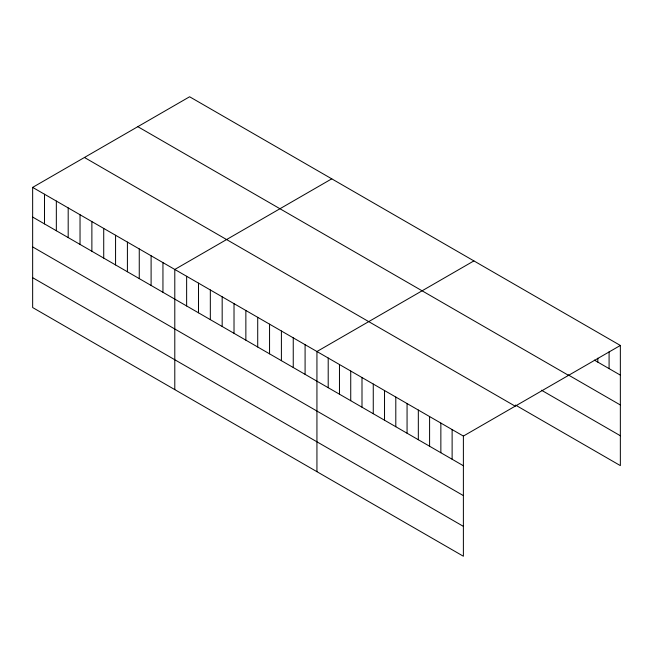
<?xml version="1.0" encoding="UTF-8"?>
<svg xmlns="http://www.w3.org/2000/svg" width="653" height="653" viewBox="0 0 653 653"><rect width="100%" height="100%" fill="white"/><g stroke="black" fill="none" stroke-linecap="round" stroke-linejoin="round"><path stroke-width="0.98" d="M32.65 187.387L463.385 436.073L463.385 556.234L32.65 307.547L32.65 187.387L189.615 96.766L620.35 345.453L620.35 465.613L515.495 405.072M331.757 178.832L174.792 269.46L174.792 389.612M473.898 260.898L316.934 351.526L316.934 471.678M463.385 436.073L620.35 345.453M594.352 360.113L620.35 375.124M568.355 374.969L620.35 404.982M137.816 126.674L568.551 375.361M541.492 390.225L620.35 435.747M84.449 157.487L515.184 406.174M32.65 217.065L463.385 465.744M32.65 246.924L463.385 495.603M32.65 277.688L463.385 526.367M609.086 351.812L609.086 368.619M597.822 358.162L597.822 362.121M452.121 429.568L452.121 459.247M440.857 423.071L440.857 452.741M429.592 416.565L429.592 446.236M418.328 410.06L418.328 439.73M407.064 403.554L407.064 433.225M395.8 397.048L395.8 426.719M384.527 390.543L384.527 420.222M373.263 384.046L373.263 413.716M361.999 377.54L361.999 407.211M350.734 371.035L350.734 400.705M339.47 364.529L339.47 394.2M328.206 358.024L328.206 387.694M305.09 344.686L305.09 374.357M293.246 337.846L293.246 367.517M281.402 331.006L281.402 360.676M269.558 324.166L269.558 353.836M257.715 317.325L257.715 346.996M245.863 310.493L245.863 340.164M234.019 303.653L234.019 333.324M222.175 296.813L222.175 326.484M210.331 289.973L210.331 319.644M198.488 283.133L198.488 312.803M186.636 276.292L186.636 305.963M162.948 262.62L162.948 292.291M151.104 255.78L151.104 285.451M139.26 248.94L139.26 278.611M127.408 242.1L127.408 271.77M115.565 235.26L115.565 264.93M103.721 228.419L103.721 258.098M91.877 221.587L91.877 251.258M80.033 214.747L80.033 244.418M68.19 207.907L68.19 237.578M56.338 201.067L56.338 230.738M44.494 194.227L44.494 223.897"/></g></svg>
